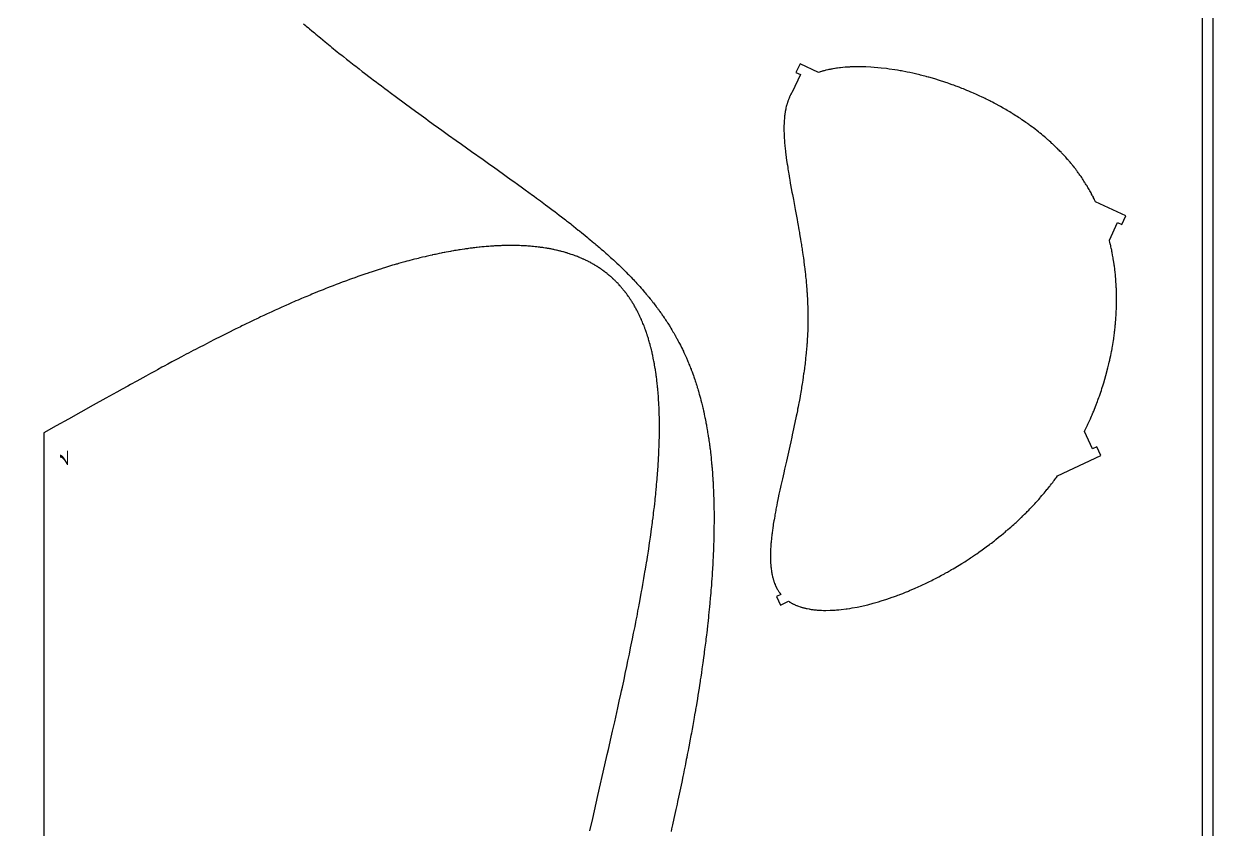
# Model space of a CAD drawing. Header units: metres. Extents: x 126 to 251, y -2 to 248.
# Drawn here: x 176.6 to 250.9, y 74 to 124.3 of the extents above; entities that cross this region are included whole.
import ezdxf

# ---------------------------------------------------------------- set-up
doc = ezdxf.new("R2010")
doc.units = ezdxf.units.M
doc.header["$MEASUREMENT"] = 0
doc.layers.add('1', color=7, linetype='Continuous', lineweight=0)
doc.styles.add('Style-ENGINEERING', font='ENGINEERING.shx')

msp = doc.modelspace()

# ---------------------------------------------------------------- linework, layer by layer
at = {"flags": 128}
for points in [[(250.89393, -2.443354), (250.89393, 247.556646), (125.89393, 247.556646), (125.89393, -2.443354), (250.89393, -2.443354)], [(250.221973, 46.411635), (250.2242, 128.987273)], [(194.055675, 124.341335), (194.154911, 124.256072), (194.221154, 124.199341), (194.353839, 124.086139), (194.42859, 124.022613), (194.42859, 124.022613), (194.578339, 123.895881), (194.72841, 123.769568), (194.828632, 123.685587), (195.02949, 123.518162), (195.104951, 123.455558), (195.256095, 123.33064), (195.407531, 123.206101), (195.508647, 123.123282), (195.711254, 122.95813), (195.825435, 122.865511), (195.90164, 122.803874), (196.054249, 122.68086), (196.130651, 122.61948), (196.283649, 122.496971), (196.436899, 122.37479), (196.539203, 122.293514), (196.744134, 122.131383), (196.898108, 122.010142), (197.000885, 121.929482), (197.206742, 121.768553), (197.309818, 121.688281), (197.516258, 121.528111), (197.723073, 121.368428), (197.861152, 121.262235), (197.953292, 121.191554), (198.137779, 121.05046), (198.293649, 120.931684), (198.397666, 120.852634), (198.605943, 120.694851), (198.7102, 120.616114), (198.918945, 120.45894), (199.12799, 120.302155), (199.267513, 120.19784), (199.546933, 119.989694), (199.783063, 119.814552), (199.940664, 119.698025), (200.256278, 119.465508), (200.414283, 119.349507), (200.730667, 119.11799), (201.04752, 118.887083), (201.258999, 118.733461), (201.400087, 118.631179), (201.682493, 118.426915), (201.841475, 118.312183), (202.159692, 118.083049), (202.478218, 117.854317), (202.690722, 117.702027), (203.116049, 117.397864), (203.594957, 117.056218), (203.914409, 116.828689), (204.55356, 116.373951), (205.272649, 115.862428), (205.698599, 115.559071), (205.911476, 115.407267), (206.230628, 115.179351), (206.549536, 114.951126), (206.708882, 114.836877), (207.027324, 114.608064), (207.186405, 114.493482), (207.424834, 114.321364), (207.742337, 114.091368), (207.900898, 113.97613), (208.138479, 113.802945), (208.34938, 113.648646), (208.454723, 113.571362), (208.612597, 113.455258), (208.849071, 113.280678), (209.058908, 113.12504), (209.16369, 113.047049), (209.320685, 112.929837), (209.555753, 112.753486), (209.764247, 112.596156), (209.868325, 112.517277), (210.024219, 112.398678), (210.179834, 112.279729), (210.257533, 112.220118), (210.412706, 112.100611), (210.490175, 112.04071), (210.606226, 111.950666), (210.74352, 111.843634), (210.812061, 111.789985), (210.914737, 111.709341), (211.068432, 111.587972), (211.221725, 111.466097), (211.298215, 111.404961), (211.450865, 111.282277), (211.527021, 111.220722), (211.641036, 111.128112), (211.77581, 111.017906), (211.843049, 110.962616), (211.943715, 110.879439), (212.094267, 110.754112), (212.194328, 110.670172), (212.244263, 110.628082), (212.319044, 110.564795), (212.418521, 110.48012), (212.468158, 110.437654), (212.542484, 110.373793), (212.653676, 110.277627), (212.784982, 110.163051), (212.850435, 110.105512), (212.948359, 110.01888), (213.045968, 109.931852), (213.094651, 109.888185), (213.191772, 109.800541), (213.240207, 109.756562), (213.312699, 109.690391), (213.409052, 109.60178), (213.457096, 109.557308), (213.528993, 109.490386), (213.636451, 109.389516), (213.749361, 109.282391), (213.805612, 109.228572), (213.889729, 109.147515), (213.973527, 109.066056), (214.015305, 109.025174), (214.098615, 108.943098), (214.140145, 108.901902), (214.202281, 108.839908), (214.212075, 108.830098), (214.302053, 108.739445), (214.346837, 108.693971), (214.413755, 108.625572), (214.513542, 108.522546), (214.61261, 108.419), (214.661869, 108.367029), (214.727261, 108.297525), (214.759833, 108.262683), (214.808533, 108.210307), (214.881227, 108.131484), (214.959509, 108.045719), (214.998458, 108.002697), (215.056638, 107.937988), (215.143356, 107.840525), (215.229403, 107.742576), (215.272171, 107.693418), (215.357192, 107.594727), (215.399443, 107.545193), (215.462491, 107.470655), (215.536698, 107.381941), (215.57359, 107.337431), (215.628663, 107.270473), (215.710666, 107.169598), (215.764928, 107.102054), (215.791936, 107.068193), (215.832293, 107.017289), (215.885812, 106.949207), (215.912447, 106.915076), (215.952241, 106.863765), (216.011576, 106.78654), (216.08134, 106.69461), (216.115993, 106.64848), (216.167685, 106.579076), (216.21903, 106.509421), (216.244572, 106.474498), (216.295391, 106.404462), (216.320668, 106.369349), (216.358418, 106.316558), (216.408439, 106.245945), (216.433316, 106.210541), (216.470462, 106.157314), (216.525799, 106.077196), (216.590788, 105.981811), (216.623038, 105.933942), (216.671107, 105.861916), (216.718807, 105.789622), (216.742517, 105.753374), (216.789658, 105.680677), (216.813088, 105.644227), (216.848057, 105.589424), (216.894352, 105.516114), (216.917358, 105.479356), (216.951688, 105.424091), (217.00278, 105.340902), (217.062706, 105.241852), (217.092412, 105.192141), (217.136648, 105.117342), (217.180495, 105.042261), (217.202273, 105.004615), (217.245535, 104.929111), (217.267019, 104.891252), (217.299061, 104.834331), (217.341438, 104.758186), (217.362478, 104.720007), (217.393853, 104.662603), (217.440495, 104.576193), (217.487481, 104.487808), (217.510776, 104.443472), (217.545472, 104.376789), (217.596959, 104.276362), (217.647774, 104.175448), (217.672929, 104.124808), (217.722732, 104.02316), (217.74738, 103.972152), (217.784033, 103.895409), (217.789994, 103.882825), (217.819836, 103.819386), (217.83956, 103.777045), (217.83956, 103.777045), (217.878599, 103.69225), (217.897915, 103.649796), (217.936144, 103.564775), (217.973838, 103.479606), (217.998672, 103.422744), (218.015097, 103.3848), (218.047637, 103.308825), (218.065759, 103.266039), (218.101613, 103.180358), (218.136952, 103.094533), (218.160226, 103.037237), (218.175616, 102.999005), (218.206096, 102.922457), (218.23991, 102.836208), (218.262175, 102.778631), (218.276895, 102.740213), (218.306043, 102.663294), (218.327649, 102.605534), (218.370211, 102.489833), (218.411915, 102.373893), (218.439244, 102.296468), (218.457256, 102.244794), (218.492784, 102.141307), (218.523969, 102.048699), (218.544471, 101.98688), (218.558012, 101.945633), (218.58479, 101.863052), (218.604609, 101.801043), (218.617697, 101.75967), (218.643575, 101.676839), (218.656366, 101.635382), (218.681653, 101.552387), (218.706551, 101.469283), (218.722935, 101.413821), (218.755192, 101.302754), (218.781883, 101.208896), (218.799412, 101.14625), (218.833842, 101.020782), (218.850744, 100.957962), (218.883932, 100.832149), (218.916306, 100.706109), (218.937441, 100.621958), (218.951334, 100.565803), (218.978651, 100.453361), (219.001219, 100.358355), (219.016021, 100.29495), (219.045049, 100.167979), (219.059277, 100.104414), (219.087168, 99.977127), (219.114312, 99.849632), (219.131999, 99.764521), (219.143609, 99.70773), (219.166401, 99.59403), (219.185191, 99.497972), (219.197495, 99.433871), (219.221576, 99.305524), (219.233354, 99.241277), (219.256393, 99.112639), (219.278748, 98.983811), (219.293276, 98.897821), (219.302796, 98.840449), (219.321443, 98.725594), (219.334164, 98.645256), (219.342505, 98.591659), (219.358854, 98.484371), (219.366863, 98.430681), (219.382554, 98.32321), (219.397812, 98.215619), (219.407745, 98.143825), (219.427047, 98.000081), (219.428851, 97.98634), (219.443421, 97.873371), (219.452872, 97.798072), (219.471154, 97.64751), (219.479988, 97.572245), (219.497052, 97.421748), (219.513326, 97.271293), (219.523742, 97.171014), (219.530498, 97.104171), (219.54356, 96.970509), (219.55272, 96.872992), (219.558654, 96.80799), (219.570113, 96.678008), (219.575641, 96.613028), (219.586296, 96.483088), (219.596427, 96.353177), (219.602893, 96.266585), (219.615146, 96.093438), (219.621646, 95.996064), (219.625825, 95.931156), (219.633816, 95.801359), (219.637629, 95.736471), (219.644897, 95.606714), (219.651693, 95.476981), (219.655964, 95.390507), (219.663895, 95.217592), (219.668002, 95.120346), (219.670601, 95.055522), (219.675467, 94.925894), (219.677736, 94.861088), (219.681949, 94.731495), (219.685735, 94.601924), (219.688024, 94.515556), (219.692048, 94.34285), (219.693991, 94.245721), (219.69516, 94.180974), (219.697196, 94.051497), (219.699508, 93.857322), (219.700563, 93.727898), (219.701052, 93.641627), (219.701527, 93.469111), (219.701501, 93.372087), (219.70083, 93.178072), (219.699343, 92.9841), (219.697906, 92.85481), (219.696753, 92.768627), (219.693986, 92.596285), (219.692161, 92.499357), (219.687943, 92.305532), (219.682977, 92.111748), (219.679258, 91.98258), (219.676599, 91.896477), (219.670856, 91.724295), (219.66738, 91.627456), (219.659903, 91.433806), (219.651736, 91.240193), (219.645915, 91.111138), (219.641868, 91.02511), (219.633382, 90.853075), (219.628382, 90.756318), (219.617895, 90.56283), (219.60677, 90.369375), (219.599004, 90.240424), (219.593674, 90.154465), (219.582648, 89.982567), (219.576235, 89.885885), (219.562957, 89.692547), (219.549087, 89.49924), (219.539514, 89.370386), (219.53299, 89.284491), (219.519602, 89.112719), (219.511874, 89.016108), (219.495997, 88.822909), (219.479567, 88.629739), (219.46831, 88.500976), (219.460672, 88.41514), (219.445077, 88.243487), (219.436121, 88.146942), (219.417815, 87.953873), (219.398989, 87.760832), (219.386154, 87.632153), (219.359809, 87.374832), (219.3497, 87.278348), (219.329113, 87.085402), (219.308038, 86.892481), (219.293719, 86.763882), (219.264447, 86.506718), (219.241945, 86.313874), (219.226685, 86.185325), (219.195554, 85.92826), (219.179686, 85.799744), (219.147351, 85.542744), (219.114229, 85.285786), (219.091717, 85.114504), (219.076519, 85.000326), (219.045675, 84.771995), (219.019189, 84.579365), (219.001299, 84.450957), (218.964969, 84.194171), (218.946531, 84.065793), (218.909114, 83.809066), (218.870984, 83.552377), (218.845174, 83.381271), (218.827795, 83.26721), (218.792629, 83.03911), (218.76632, 82.870727), (218.748618, 82.75848), (218.712828, 82.534007), (218.694742, 82.421781), (218.658189, 82.197349), (218.621134, 81.972945), (218.596155, 81.823357), (218.54554, 81.524217), (218.536297, 81.470137), (218.489667, 81.199824), (218.458204, 81.019695), (218.437063, 80.899645), (218.394386, 80.659629), (218.372853, 80.539662), (218.329404, 80.29981), (218.285454, 80.060064), (218.255881, 79.900291), (218.1961, 79.580881), (218.141591, 79.293562), (218.104891, 79.102092), (218.080267, 78.97448), (218.030648, 78.719332), (217.993118, 78.528039), (217.993118, 78.528039), (217.96795, 78.400542), (217.917266, 78.145621), (217.891754, 78.018196), (217.840395, 77.763419), (217.788602, 77.508733), (217.753838, 77.338993), (217.683762, 76.999629), (217.644033, 76.808803), (217.563922, 76.427289), (217.482975, 76.045952), (217.428565, 75.791823), (217.3921, 75.622444), (217.318724, 75.283781), (217.277197, 75.093336), (217.193619, 74.712559), (217.10937, 74.331924), (217.052849, 74.078243), (217.015016, 73.909154)], [(223.851555, 88.750933), (223.868315, 88.714986), (223.596418, 88.588211), (223.849968, 88.044417), (224.363175, 88.283705), (224.386526, 88.268381), (224.40223, 88.258285), (224.433965, 88.238382), (224.449996, 88.228574), (224.482381, 88.209246), (224.515196, 88.1903), (224.537309, 88.177883), (224.582103, 88.153556), (224.599095, 88.144608), (224.633393, 88.126997), (224.668108, 88.109767), (224.691483, 88.098491), (224.738783, 88.076443), (224.774737, 88.06035), (224.798932, 88.04983), (224.847863, 88.029294), (224.872597, 88.019277), (224.922598, 87.999744), (224.973304, 87.980879), (225.076808, 87.945143), (225.096522, 87.938738), (225.136239, 87.926207), (225.176338, 87.914048), (225.203282, 87.906149), (225.257673, 87.890844), (225.298903, 87.879798), (225.326597, 87.872639), (225.382477, 87.858813), (225.410662, 87.852145), (225.467517, 87.839301), (225.525014, 87.827109), (225.64191, 87.804677), (225.686391, 87.796935), (225.716239, 87.791975), (225.776396, 87.782541), (225.806704, 87.778066), (225.867773, 87.7696), (225.929442, 87.761776), (226.054555, 87.748051), (226.086199, 87.74502), (226.149919, 87.739436), (226.214211, 87.734488), (226.344487, 87.726496), (226.410458, 87.723449), (226.544034, 87.719247), (226.679749, 87.717557), (226.957395, 87.721668), (226.992668, 87.722881), (227.063584, 87.72577), (227.134988, 87.729276), (227.279233, 87.738136), (227.352063, 87.743486), (227.499104, 87.756019), (227.647947, 87.770988), (227.950837, 87.808184), (228.027607, 87.818988), (228.182361, 87.84239), (228.338692, 87.868175), (228.655884, 87.926852), (229.30699, 88.072308), (229.640106, 88.158906), (229.977731, 88.254627), (230.14811, 88.305881), (230.49175, 88.415119), (230.664912, 88.473079), (230.838901, 88.533252), (230.92619, 88.564165), (231.101327, 88.627635), (231.189163, 88.66019), (231.277168, 88.69329), (231.321232, 88.710044), (231.49788, 88.778412), (231.586429, 88.813407), (231.675119, 88.84894), (231.719515, 88.866907), (231.808406, 88.903245), (231.852899, 88.921614), (231.919696, 88.949418), (232.277001, 89.102753), (232.456237, 89.182589), (232.635795, 89.264523), (232.725679, 89.306272), (232.905627, 89.39133), (232.995678, 89.434635), (233.085773, 89.478456), (233.130834, 89.500559), (233.311156, 89.590255), (233.401352, 89.63587), (233.491563, 89.681994), (233.536672, 89.705246), (233.626894, 89.752132), (233.672005, 89.775764), (233.739669, 89.811449), (233.920078, 89.907994), (234.010255, 89.957019), (234.100404, 90.006543), (234.145466, 90.031493), (234.235563, 90.081764), (234.280596, 90.107086), (234.348123, 90.145301), (234.438115, 90.196686), (234.48309, 90.222564), (234.550525, 90.261611), (234.651607, 90.3207), (235.010218, 90.535796), (235.188968, 90.646253), (235.367283, 90.758633), (235.456261, 90.815541), (235.633829, 90.930786), (235.722405, 90.98912), (235.810835, 91.047926), (235.854993, 91.077506), (236.031228, 91.196999), (236.119096, 91.257447), (236.20679, 91.318362), (236.250569, 91.348993), (236.337989, 91.410604), (236.381629, 91.441583), (236.446997, 91.488267), (236.620759, 91.614025), (236.707328, 91.677591), (236.793681, 91.741613), (236.836774, 91.773795), (236.922789, 91.838499), (236.96571, 91.871022), (237.029981, 91.920016), (237.115466, 91.985737), (237.158116, 92.018767), (237.221974, 92.068521), (237.317492, 92.143624), (237.48648, 92.278534), (237.570567, 92.346655), (237.654374, 92.415217), (237.696171, 92.449664), (237.779547, 92.518887), (237.821124, 92.553663), (237.88335, 92.606032), (237.966052, 92.676239), (238.007287, 92.711506), (238.068994, 92.764609), (238.161218, 92.844722), (238.24285, 92.916392), (238.283543, 92.952388), (238.344425, 93.006584), (238.435391, 93.08833), (238.52592, 93.170616), (238.571017, 93.211961), (238.730445, 93.360052), (238.809609, 93.434731), (238.888399, 93.509829), (238.927651, 93.547536), (239.005867, 93.623262), (239.044829, 93.661282), (239.103088, 93.718506), (239.180417, 93.795168), (239.218931, 93.833655), (239.276509, 93.891577), (239.362442, 93.978895), (239.438382, 94.056947), (239.476193, 94.096126), (239.532708, 94.155086), (239.617023, 94.243955), (239.700781, 94.333337), (239.742448, 94.37822), (239.81617, 94.458326), (239.85286, 94.498529), (239.90768, 94.559023), (239.989418, 94.650184), (240.070559, 94.741849), (240.110903, 94.787869), (240.191132, 94.880286), (240.231014, 94.926682), (240.290546, 94.996508), (240.324824, 95.037032), (240.393024, 95.118357), (240.460748, 95.20005), (240.505632, 95.254714), (240.535437, 95.291247), (240.594764, 95.364526), (240.661054, 95.447302), (240.70498, 95.502682), (240.734146, 95.539689), (240.792192, 95.613911), (240.835477, 95.669756), (240.864214, 95.707072), (240.921403, 95.781905), (240.949854, 95.819422), (241.006468, 95.894656), (241.0627, 95.970155), (241.099974, 96.020632), (241.17401, 96.121933), (243.881848, 97.384492), (243.628299, 97.928286), (243.356401, 97.801511), (243.356401, 97.801511), (242.849302, 98.8891), (242.880503, 98.952077), (242.901174, 98.994114), (242.942207, 99.078313), (242.962567, 99.120474), (243.002978, 99.204918), (243.042973, 99.289522), (243.069405, 99.346013), (243.121713, 99.459201), (243.141138, 99.501716), (243.179673, 99.58686), (243.217789, 99.672153), (243.242967, 99.729096), (243.292763, 99.843173), (243.32962, 99.928895), (243.353957, 99.986121), (243.402068, 100.100752), (243.425841, 100.158157), (243.472824, 100.27314), (243.519053, 100.38835), (243.609242, 100.619428), (243.625815, 100.662849), (243.65864, 100.749779), (243.691038, 100.836822), (243.712398, 100.894912), (243.754545, 101.011238), (243.785655, 101.098606), (243.806155, 101.156908), (243.846581, 101.273648), (243.866505, 101.332083), (243.905778, 101.449082), (243.94428, 101.566245), (244.018966, 101.801041), (244.055146, 101.918662), (244.125174, 102.154318), (244.192081, 102.390485), (244.316476, 102.864159), (244.37394, 103.101567), (244.401482, 103.220392), (244.428229, 103.33929), (244.441304, 103.398764), (244.491608, 103.636812), (244.51556, 103.755916), (244.538709, 103.875064), (244.549982, 103.934653), (244.571924, 104.053858), (244.582593, 104.113471), (244.598218, 104.202904), (244.637659, 104.441444), (244.656162, 104.560732), (244.673852, 104.680023), (244.682392, 104.739668), (244.698859, 104.858953), (244.706786, 104.918591), (244.718292, 105.008041), (244.732917, 105.127291), (244.739922, 105.186906), (244.750044, 105.276316), (244.759702, 105.365706), (244.764358, 105.410394), (244.776205, 105.529532), (244.781818, 105.589084), (244.789851, 105.678388), (244.797417, 105.767662), (244.801025, 105.812287), (244.80789, 105.90151), (244.811148, 105.946108), (244.815814, 106.012987), (244.823459, 106.131826), (244.826969, 106.191217), (244.831841, 106.280266), (244.836243, 106.369266), (244.838266, 106.413748), (244.84196, 106.502671), (244.84363, 106.547113), (244.845913, 106.613749), (244.848543, 106.702546), (244.84968, 106.746923), (244.851163, 106.813458), (244.852887, 106.913194), (244.854567, 107.149262), (244.854134, 107.267104), (244.85285, 107.384809), (244.851889, 107.443608), (244.849326, 107.561097), (244.847724, 107.619785), (244.844921, 107.707743), (244.840432, 107.824881), (244.837867, 107.883389), (244.833615, 107.97107), (244.828879, 108.058654), (244.82633, 108.102409), (244.818938, 108.218963), (244.814918, 108.277171), (244.808483, 108.364393), (244.801561, 108.451505), (244.797917, 108.49502), (244.790263, 108.581964), (244.786253, 108.625393), (244.780008, 108.690482), (244.768226, 108.806028), (244.762008, 108.86372), (244.752272, 108.950155), (244.742044, 109.036462), (244.736745, 109.079568), (244.725778, 109.165681), (244.72011, 109.208687), (244.711376, 109.273134), (244.699297, 109.358943), (244.693073, 109.401796), (244.683503, 109.466009), (244.668626, 109.562179), (244.65018, 109.675919), (244.640626, 109.73269), (244.625879, 109.817722), (244.610633, 109.9026), (244.602823, 109.944981), (244.586828, 110.029625), (244.578642, 110.071888), (244.56613, 110.135206), (244.549008, 110.219488), (244.540259, 110.261567), (244.526899, 110.324607), (244.50633, 110.418989), (244.487511, 110.502703), (244.477912, 110.544494), (244.463277, 110.607099), (244.440793, 110.70082), (244.417668, 110.794312), (244.405865, 110.840971), (244.913049, 111.928521), (245.184936, 111.801725), (245.438528, 112.3455), (243.542448, 113.229746), (243.502018, 113.31305), (243.481566, 113.354583), (243.450589, 113.416733), (243.419256, 113.478701), (243.403455, 113.509617), (243.371586, 113.57131), (243.355516, 113.602088), (243.331244, 113.648167), (243.298568, 113.709443), (243.282095, 113.740011), (243.257218, 113.785773), (243.219522, 113.854216), (243.185633, 113.914852), (243.168553, 113.945097), (243.142764, 113.990374), (243.1037, 114.058084), (243.064179, 114.125545), (243.044247, 114.159182), (243.008529, 114.218826), (242.990534, 114.248573), (242.963372, 114.293098), (242.922247, 114.359674), (242.880661, 114.425992), (242.859696, 114.459053), (242.81742, 114.524981), (242.79611, 114.557846), (242.763927, 114.60702), (242.725449, 114.665107), (242.706073, 114.694072), (242.676838, 114.737419), (242.632599, 114.802215), (242.587897, 114.86674), (242.565372, 114.8989), (242.519974, 114.963013), (242.497101, 114.994966), (242.462573, 115.042765), (242.416129, 115.106254), (242.392732, 115.137892), (242.357418, 115.185218), (242.303956, 115.255907), (242.255966, 115.318401), (242.223715, 115.359905), (242.202101, 115.387504), (242.158601, 115.442532), (242.12574, 115.483654), (242.103722, 115.510998), (242.059417, 115.565516), (242.037132, 115.592689), (241.992299, 115.646866), (241.947116, 115.700816), (241.916801, 115.736656), (241.855714, 115.808033), (241.821085, 115.848004), (241.797893, 115.87458), (241.751257, 115.927561), (241.727813, 115.953966), (241.680675, 116.006604), (241.633207, 116.059013), (241.601379, 116.093826), (241.537288, 116.163145), (241.464502, 116.240641), (241.415578, 116.292018), (241.382787, 116.326142), (241.316788, 116.394082), (241.316788, 116.394082), (241.266926, 116.444769), (241.233513, 116.478432), (241.166282, 116.54545), (241.132464, 116.578805), (241.064429, 116.645206), (240.995867, 116.711196), (240.857187, 116.841939), (240.817815, 116.878413), (240.738594, 116.950968), (240.658744, 117.023), (240.605166, 117.070729), (240.569295, 117.102419), (240.497194, 117.165488), (240.415512, 117.235943), (240.360728, 117.282621), (240.324061, 117.313609), (240.250382, 117.375272), (240.194826, 117.421246), (240.157647, 117.451765), (240.082958, 117.512488), (240.045449, 117.542693), (239.970104, 117.602789), (239.894331, 117.662465), (239.741523, 117.780557), (239.654846, 117.846244), (239.596778, 117.889739), (239.557941, 117.918604), (239.479974, 117.976018), (239.421244, 118.0188), (239.38197, 118.04719), (239.30314, 118.103652), (239.263584, 118.131724), (239.184197, 118.187549), (239.104446, 118.242951), (238.943881, 118.352478), (238.883312, 118.393111), (238.842827, 118.420067), (238.761604, 118.473658), (238.720869, 118.500294), (238.639156, 118.553244), (238.557123, 118.605766), (238.392124, 118.709525), (238.350685, 118.735196), (238.267585, 118.786216), (238.184194, 118.836806), (238.016568, 118.936693), (237.932345, 118.985989), (237.763113, 119.083283), (237.592875, 119.178844), (237.249589, 119.364748), (237.201032, 119.390332), (237.103721, 119.441084), (237.006155, 119.491283), (236.940973, 119.524441), (236.89746, 119.54641), (236.810294, 119.590018), (236.712017, 119.638552), (236.646378, 119.670599), (236.602565, 119.691826), (236.514819, 119.73395), (236.448904, 119.765254), (236.404914, 119.785985), (236.316821, 119.827117), (236.27272, 119.847517), (236.184415, 119.887986), (236.095975, 119.928012), (235.918722, 120.006733), (235.818813, 120.050234), (235.752132, 120.078921), (235.707645, 120.097907), (235.618599, 120.135545), (235.551754, 120.16348), (235.507163, 120.181964), (235.417918, 120.218598), (235.373266, 120.236747), (235.283907, 120.27271), (235.19448, 120.308224), (235.015449, 120.377908), (234.948259, 120.403576), (234.903452, 120.420548), (234.813809, 120.454153), (234.768974, 120.470787), (234.679282, 120.503717), (234.589566, 120.536195), (234.410087, 120.599795), (234.365212, 120.615412), (234.275462, 120.646307), (234.185717, 120.676747), (234.006268, 120.736266), (233.916577, 120.765343), (233.737293, 120.822129), (233.558185, 120.877088), (233.200701, 120.981509), (233.133808, 121.00027), (233.089239, 121.012634), (233.000171, 121.037015), (232.955673, 121.049033), (232.866754, 121.072723), (232.777941, 121.095951), (232.600663, 121.141021), (232.55642, 121.151999), (232.468033, 121.173607), (232.379782, 121.194752), (232.203715, 121.235646), (232.115911, 121.255395), (231.940797, 121.293495), (231.766383, 121.329726), (231.419862, 121.396567), (231.33375, 121.412103), (231.162195, 121.441763), (230.991573, 121.469536), (230.653337, 121.519405), (230.485826, 121.541493), (230.154279, 121.579955), (229.506534, 121.63391), (229.191166, 121.649337), (228.882019, 121.65702), (228.729909, 121.657947), (228.57951, 121.656926), (228.504969, 121.655684), (228.357233, 121.651733), (228.284053, 121.649023), (228.211339, 121.645824), (228.175159, 121.64404), (227.890075, 121.625345), (227.750521, 121.613042), (227.613028, 121.598763), (227.54507, 121.590882), (227.410766, 121.573631), (227.344432, 121.564262), (227.278652, 121.554395), (227.245972, 121.549275), (227.11667, 121.52755), (227.052881, 121.515939), (226.989675, 121.503829), (226.958292, 121.497587), (226.895974, 121.484727), (226.865039, 121.478109), (226.818919, 121.467948), (226.697611, 121.439472), (226.637885, 121.42448), (226.578786, 121.408986), (226.549474, 121.401051), (226.491328, 121.384802), (226.462495, 121.376488), (226.41955, 121.363781), (226.36286, 121.346397), (226.334761, 121.337515), (226.292923, 121.323956), (226.23087, 121.303084), (225.076801, 121.841289), (224.823209, 121.297514), (225.095097, 121.170718), (224.587913, 120.083168), (224.567981, 120.050451), (224.554939, 120.028464), (224.546354, 120.013729), (224.529443, 119.984071), (224.516987, 119.961665), (224.508791, 119.94665), (224.492655, 119.916436), (224.484714, 119.901237), (224.469088, 119.870654), (224.453799, 119.839827), (224.443793, 119.81914), (224.424225, 119.777441), (224.413477, 119.753795), (224.392535, 119.706097), (224.372328, 119.657857), (224.35926, 119.625397), (224.350726, 119.603624), (224.334084, 119.559761), (224.316034, 119.509911), (224.304392, 119.476383), (224.296804, 119.4539), (224.28204, 119.40862), (224.271325, 119.374388), (224.264352, 119.351437), (224.250808, 119.305225), (224.244236, 119.281964), (224.231491, 119.235136), (224.219272, 119.187898), (224.196394, 119.092203), (224.190329, 119.064998), (224.178681, 119.010206), (224.16767, 118.954906), (224.160678, 118.91776), (224.156172, 118.892872), (224.147525, 118.842799), (224.138378, 118.785996), (224.132617, 118.747851), (224.128926, 118.722299), (224.121897, 118.670903), (224.116933, 118.632101), (224.113769, 118.606113), (224.107786, 118.553846), (224.104966, 118.527569), (224.099667, 118.474728), (224.099667, 118.474728), (224.094816, 118.421505), (224.086442, 118.313924), (224.082497, 118.252749), (224.080169, 118.211702), (224.078749, 118.184221), (224.076225, 118.128982), (224.074606, 118.087309), (224.073656, 118.059413), (224.072063, 118.003344), (224.071418, 117.975173), (224.070431, 117.918557), (224.069841, 117.861579), (224.069834, 117.746542), (224.070227, 117.703034), (224.071651, 117.615418), (224.07391, 117.527008), (224.075871, 117.46763), (224.080862, 117.34783), (224.085522, 117.257075), (224.089054, 117.196143), (224.09712, 117.07326), (224.101644, 117.011313), (224.111646, 116.886417), (224.122887, 116.760196), (224.148925, 116.50384), (224.157068, 116.430812), (224.162689, 116.381903), (224.174385, 116.283551), (224.180455, 116.234109), (224.193029, 116.1347), (224.206168, 116.034593), (224.215232, 115.967471), (224.234069, 115.832313), (224.256348, 115.678819), (224.271813, 115.575651), (224.282386, 115.506504), (224.304136, 115.367332), (224.320959, 115.262194), (224.332408, 115.191742), (224.355843, 115.049988), (224.367819, 114.978688), (224.392263, 114.835252), (224.417329, 114.690714), (224.434365, 114.59375), (224.469163, 114.398389), (224.489133, 114.287669), (224.529848, 114.064468), (224.571481, 113.838959), (224.599679, 113.687362), (224.656953, 113.381215), (224.773877, 112.757519), (224.832875, 112.440205), (224.891797, 112.119401), (224.921128, 111.957727), (224.960009, 111.740876), (224.979326, 111.63191), (225.008111, 111.467795), (225.036633, 111.302895), (225.050783, 111.220156), (225.088106, 110.998591), (225.106521, 110.887311), (225.133802, 110.719781), (225.160637, 110.551532), (225.173874, 110.467143), (225.199963, 110.297843), (225.212805, 110.212937), (225.2318, 110.085261), (225.256599, 109.914447), (225.268761, 109.828796), (225.286694, 109.700018), (225.304238, 109.570886), (225.312859, 109.506189), (225.34266, 109.275459), (225.357039, 109.159695), (225.371055, 109.043671), (225.377923, 108.985563), (225.391371, 108.869157), (225.397949, 108.81086), (225.407627, 108.723299), (225.420173, 108.606338), (225.42629, 108.547768), (225.435263, 108.459801), (225.448263, 108.327604), (225.459342, 108.209851), (225.464709, 108.150891), (225.47254, 108.062345), (225.483783, 107.929296), (225.494406, 107.795975), (225.499479, 107.729215), (225.508099, 107.610368), (225.512214, 107.550868), (225.518138, 107.461525), (225.526455, 107.327301), (225.534076, 107.192834), (225.537619, 107.125511), (225.544162, 106.990689), (225.547157, 106.923192), (225.551297, 106.821841), (225.55565, 106.701561), (225.557596, 106.641357), (225.560225, 106.550972), (225.563504, 106.415221), (225.565969, 106.279268), (225.566892, 106.211218), (225.568106, 106.074973), (225.568393, 106.00678), (225.568417, 105.904405), (225.567681, 105.767748), (225.566978, 105.699354), (225.565501, 105.596684), (225.563507, 105.493921), (225.562315, 105.442506), (225.560098, 105.358888), (225.558429, 105.303112), (225.554636, 105.191486), (225.552516, 105.135638), (225.54783, 105.023875), (225.54256, 104.912028), (225.538727, 104.837418), (225.536031, 104.78766), (225.530305, 104.6881), (225.52689, 104.632073), (225.519646, 104.519971), (225.511859, 104.407808), (225.50637, 104.333001), (225.502579, 104.283117), (225.494689, 104.183321), (225.485324, 104.071007), (225.478798, 103.996109), (225.465079, 103.846266), (225.457892, 103.771325), (225.442875, 103.62141), (225.427018, 103.471462), (225.415992, 103.371485), (225.392873, 103.171519), (225.38612, 103.115279), (225.372292, 103.002804), (225.358041, 102.89034), (225.34831, 102.815372), (225.328307, 102.665465), (225.312841, 102.553065), (225.302316, 102.478149), (225.280759, 102.328367), (225.269733, 102.253504), (225.2472, 102.10384), (225.224044, 101.954271), (225.20827, 101.854618), (225.175943, 101.655469), (225.157318, 101.543549), (225.144731, 101.46898), (225.119159, 101.319955), (225.10618, 101.245502), (225.079847, 101.096723), (225.053034, 100.948124), (225.034902, 100.849164), (224.99805, 100.651516), (224.984037, 100.577496), (224.955709, 100.429625), (224.926996, 100.281991), (224.907651, 100.183706), (224.8685, 99.987483), (224.83876, 99.840634), (224.818765, 99.742893), (224.7784, 99.547809), (224.758043, 99.450473), (224.717011, 99.256232), (224.675596, 99.06259), (224.591822, 98.677225), (224.560147, 98.53341), (224.496492, 98.246995), (224.432572, 97.96228), (224.389896, 97.773466), (224.304618, 97.398358), (224.219776, 97.026812), (224.108028, 96.537371), (224.053012, 96.29536), (223.971896, 95.935931), (223.932081, 95.757895), (223.879877, 95.522322), (223.854187, 95.405331), (223.81621, 95.230861), (223.778947, 95.05764), (223.760598, 94.971508), (223.71265, 94.74341), (223.68924, 94.630246), (223.65487, 94.46163), (223.62144, 94.294396), (223.605094, 94.211307), (223.573169, 94.046204), (223.557603, 93.964197), (223.534768, 93.841877), (223.505313, 93.680095), (223.491024, 93.599773), (223.470158, 93.480014), (223.449991, 93.361133), (223.440176, 93.302026), (223.406776, 93.093695), (223.390979, 92.990616), (223.390979, 92.990616), (223.375805, 92.888272), (223.368456, 92.837378), (223.354242, 92.736154), (223.347382, 92.685825), (223.337405, 92.61069), (223.324697, 92.511183), (223.318601, 92.461721), (223.309787, 92.387894), (223.297319, 92.277987), (223.28701, 92.181139), (223.282133, 92.133018), (223.27517, 92.061217), (223.265531, 91.954379), (223.259652, 91.883736), (223.256878, 91.84859), (223.252928, 91.796093), (223.246536, 91.703424), (223.243645, 91.657408), (223.239698, 91.588787), (223.236222, 91.520651), (223.234663, 91.486767), (223.231905, 91.419366), (223.230709, 91.385852), (223.229144, 91.335812), (223.227491, 91.269531), (223.226852, 91.236578), (223.22613, 91.187387), (223.225585, 91.114136), (223.226917, 90.943102), (223.228997, 90.858973), (223.232039, 90.775781), (223.233925, 90.734539), (223.238439, 90.652769), (223.241069, 90.612243), (223.245487, 90.551907), (223.25227, 90.472307), (223.256048, 90.432874), (223.262203, 90.374185), (223.26895, 90.316054), (223.272547, 90.287198), (223.282877, 90.210938), (223.288447, 90.173185), (223.297314, 90.117032), (223.306801, 90.061453), (223.311779, 90.033879), (223.322207, 89.979168), (223.32766, 89.95203), (223.336138, 89.911598), (223.352105, 89.840536), (223.360523, 89.805399), (223.373697, 89.753191), (223.387533, 89.701581), (223.394701, 89.676002), (223.409543, 89.625298), (223.417218, 89.600174), (223.429049, 89.562773), (223.445426, 89.513443), (223.453873, 89.489008), (223.46687, 89.452647), (223.480262, 89.416635), (223.487106, 89.39876), (223.512248, 89.33592), (223.525296, 89.30492), (223.538663, 89.274201), (223.545468, 89.258947), (223.559318, 89.228652), (223.566365, 89.213611), (223.577089, 89.191183), (223.591673, 89.161529), (223.599088, 89.146809), (223.610365, 89.124864), (223.62763, 89.09225), (223.643332, 89.063567), (223.651308, 89.049335), (223.663429, 89.028122), (223.681968, 88.996611), (223.700937, 88.96547), (223.710583, 88.950039), (223.728, 88.922837), (223.736837, 88.909347), (223.750255, 88.889251), (223.770749, 88.85942), (223.791684, 88.829967), (223.802318, 88.815383), (223.82392, 88.7865), (223.83489, 88.772201), (223.851555, 88.750933)], [(211.948355, 73.952321), (212.122129, 74.719467), (212.231118, 75.198858), (212.449682, 76.157527), (212.887399, 78.07475), (213.032935, 78.713897), (213.10555, 79.0335), (213.27927, 79.800656), (213.365773, 80.184304), (213.494983, 80.759881), (213.623441, 81.335606), (213.68735, 81.62353), (213.78277, 82.055504), (213.877613, 82.48759), (213.924803, 82.703679), (213.971828, 82.919799), (214.055002, 83.304084), (214.096373, 83.496262), (214.158146, 83.784576), (214.250134, 84.217158), (214.322213, 84.559051), (214.358043, 84.730033), (214.411513, 84.98655), (214.491079, 85.371432), (214.569836, 85.756448), (214.608898, 85.949008), (214.677797, 86.291428), (214.711976, 86.462683), (214.762895, 86.719622), (214.81338, 86.976634), (214.838455, 87.105167), (214.888262, 87.362291), (214.912989, 87.490882), (214.949855, 87.683806), (214.998579, 87.941109), (215.022751, 88.069792), (215.058768, 88.262856), (215.112235, 88.552545), (215.153991, 88.781516), (215.174702, 88.896029), (215.205557, 89.067834), (215.251349, 89.325622), (215.296535, 89.58351), (215.318895, 89.712493), (215.363136, 89.970538), (215.385013, 90.099601), (215.417515, 90.293247), (215.460256, 90.55154), (215.481365, 90.68073), (215.512693, 90.87457), (215.54361, 91.068479), (215.558912, 91.165459), (215.599192, 91.424159), (215.61904, 91.553558), (215.64844, 91.747717), (215.677382, 91.941953), (215.691678, 92.039099), (215.729218, 92.298253), (215.747663, 92.427884), (215.774916, 92.622399), (215.801658, 92.816998), (215.814835, 92.91433), (215.837932, 93.087418), (215.849322, 93.173989), (215.866203, 93.303879), (215.891062, 93.49879), (215.915352, 93.693795), (215.927279, 93.791334), (215.948117, 93.964796), (215.958359, 94.051557), (215.973494, 94.181735), (215.995678, 94.377089), (216.017226, 94.572548), (216.027756, 94.670318), (216.046067, 94.844199), (216.055023, 94.931172), (216.068203, 95.061674), (216.087391, 95.257524), (216.105863, 95.453492), (216.114825, 95.551521), (216.132897, 95.755848), (216.141624, 95.858063), (216.154318, 96.01145), (216.166529, 96.164918), (216.172451, 96.241683), (216.174552, 96.269322), (216.187842, 96.449484), (216.19422, 96.539557), (216.203447, 96.674656), (216.21226, 96.809744), (216.216508, 96.877283), (216.226999, 97.051916), (216.231972, 97.139224), (216.239086, 97.270178), (216.245778, 97.401119), (216.248964, 97.466585), (216.255009, 97.597507), (216.257867, 97.662964), (216.261945, 97.761143), (216.268569, 97.935665), (216.271575, 98.022917), (216.275693, 98.153784), (216.279336, 98.284638), (216.280976, 98.35006), (216.283889, 98.480892), (216.285159, 98.546303), (216.286828, 98.644413), (216.288436, 98.760681), (216.289087, 98.81881), (216.289869, 98.905999), (216.290601, 99.036769), (216.290793, 99.167524), (216.290683, 99.232895), (216.290045, 99.363626), (216.289514, 99.428986), (216.28845, 99.527017), (216.286766, 99.64319), (216.28575, 99.701272), (216.284004, 99.788388), (216.28088, 99.919048), (216.277139, 100.04969), (216.275033, 100.115004), (216.270342, 100.245619), (216.267753, 100.310919), (216.263563, 100.408861), (216.257392, 100.539434), (216.254052, 100.604713), (216.24872, 100.702622), (216.239982, 100.849464), (216.232439, 100.96547), (216.228452, 101.023466), (216.222197, 101.110453), (216.212187, 101.240915), (216.201409, 101.371356), (216.195726, 101.436567), (216.183762, 101.566974), (216.177477, 101.632168), (216.167663, 101.729949), (216.153846, 101.860302), (216.146618, 101.92547), (216.135369, 102.023209), (216.123623, 102.120934), (216.117561, 102.169792), (216.106468, 102.25664), (216.100769, 102.30006), (216.092025, 102.365184), (216.078467, 102.462857), (216.064368, 102.560515), (216.057113, 102.609338), (216.042606, 102.704261), (216.035152, 102.751717), (216.023718, 102.822892), (216.005985, 102.929639), (215.987543, 103.036363), (215.978051, 103.089717), (215.978051, 103.089717), (215.97558, 103.103435), (215.961037, 103.182855), (215.953618, 103.222521), (215.942303, 103.281965), (215.924906, 103.371004), (215.906994, 103.459889), (215.897842, 103.504273), (215.879141, 103.592924), (215.869591, 103.637189), (215.855012, 103.703513), (215.835709, 103.789129), (215.825862, 103.831879), (215.810846, 103.895931), (215.787762, 103.991843), (215.763996, 104.087552), (215.751853, 104.135329), (215.729833, 104.220137), (215.718613, 104.262479), (215.701517, 104.325913), (215.675268, 104.420883), (215.648281, 104.515634), (215.634507, 104.562926), (215.60955, 104.646861), (215.596844, 104.688761), (215.577498, 104.751526), (215.547822, 104.845477), (215.517345, 104.93919), (215.501801, 104.985956), (215.47366, 105.068945), (215.459342, 105.110365), (215.437552, 105.172403), (215.415382, 105.234328), (215.404152, 105.265247), (215.381403, 105.326999), (215.369881, 105.357832), (215.352414, 105.404025), (215.325459, 105.474043), (215.311786, 105.508994), (215.291027, 105.561345), (215.259322, 105.639705), (215.226928, 105.71786), (215.210468, 105.756859), (215.177016, 105.8347), (215.16002, 105.873541), (215.134186, 105.931701), (215.128461, 105.944451), (215.092894, 106.02254), (215.074864, 106.061413), (215.047509, 106.119506), (215.019779, 106.177339), (215.005772, 106.206157), (214.977475, 106.263594), (214.963184, 106.292214), (214.941566, 106.335018), (214.912406, 106.391854), (214.897681, 106.420172), (214.87541, 106.46252), (214.84159, 106.525756), (214.811109, 106.581673), (214.795719, 106.609528), (214.772448, 106.65118), (214.737117, 106.713363), (214.701275, 106.77519), (214.683161, 106.805969), (214.653442, 106.855805), (214.638453, 106.880633), (214.615808, 106.917763), (214.581474, 106.973202), (214.546698, 107.028332), (214.529142, 107.055781), (214.493695, 107.110445), (214.475802, 107.137659), (214.44875, 107.178332), (214.416357, 107.226306), (214.400024, 107.250199), (214.375355, 107.285919), (214.337964, 107.33923), (214.300108, 107.392216), (214.281003, 107.418587), (214.24244, 107.471081), (214.22298, 107.497204), (214.193566, 107.536233), (214.158355, 107.582246), (214.140607, 107.605153), (214.113804, 107.639388), (214.073194, 107.690457), (214.032091, 107.741183), (214.011354, 107.766417), (213.969507, 107.816626), (213.948395, 107.841599), (213.916491, 107.878894), (213.87511, 107.926489), (213.854243, 107.950163), (213.822718, 107.985519), (213.774926, 108.038201), (213.726524, 108.090458), (213.702092, 108.116425), (213.652764, 108.168037), (213.627866, 108.19368), (213.590224, 108.23194), (213.539484, 108.282568), (213.513875, 108.307716), (213.475162, 108.345229), (213.436087, 108.382489), (213.416414, 108.401025), (213.38753, 108.427968), (213.368204, 108.445819), (213.329383, 108.481255), (213.309889, 108.49884), (213.270734, 108.533745), (213.231355, 108.568298), (213.20498, 108.591137), (213.151933, 108.636349), (213.13194, 108.653143), (213.091787, 108.686469), (213.051415, 108.719447), (213.024379, 108.74124), (212.970014, 108.784364), (212.928987, 108.816304), (212.901514, 108.837407), (212.846281, 108.879154), (212.81852, 108.8998), (212.762712, 108.940637), (212.706522, 108.98087), (212.668851, 109.007358), (212.643644, 109.024868), (212.593005, 109.059534), (212.531896, 109.100477), (212.49092, 109.127398), (212.463498, 109.14518), (212.408404, 109.180347), (212.366866, 109.206378), (212.339071, 109.223568), (212.283233, 109.257557), (212.255191, 109.274357), (212.198863, 109.307569), (212.14221, 109.340267), (212.104262, 109.361781), (212.078883, 109.375998), (212.027937, 109.404131), (211.999619, 109.419536), (211.942751, 109.449982), (211.885577, 109.479941), (211.847291, 109.499645), (211.821692, 109.512662), (211.770314, 109.538411), (211.712228, 109.566927), (211.673337, 109.585673), (211.647336, 109.598054), (211.595157, 109.622534), (211.555868, 109.64065), (211.529602, 109.652611), (211.476896, 109.676256), (211.450455, 109.68794), (211.3974, 109.711034), (211.344114, 109.733762), (211.308463, 109.748711), (211.236854, 109.778127), (211.230361, 109.780755), (211.160289, 109.808695), (211.113492, 109.826938), (211.082257, 109.838931), (211.0197, 109.862514), (210.972707, 109.879854), (210.941343, 109.891249), (210.87853, 109.91365), (210.847081, 109.924656), (210.784102, 109.946287), (210.721013, 109.967413), (210.678894, 109.98122), (210.594514, 110.008178), (210.547458, 110.022812), (210.516056, 110.03242), (210.453176, 110.051287), (210.421699, 110.060548), (210.35867, 110.078724), (210.295542, 110.096447), (210.253403, 110.108013), (210.168998, 110.130553), (210.121445, 110.14289), (210.089714, 110.150979), (210.026183, 110.166833), (209.994382, 110.174601), (209.930713, 110.189817), (209.866953, 110.204615), (209.824396, 110.21425), (209.739164, 110.232972), (209.691153, 110.243186), (209.659118, 110.24987), (209.594984, 110.262939), (209.562884, 110.269325), (209.498622, 110.281802), (209.434276, 110.293891), (209.391332, 110.301735), (209.305334, 110.316917), (209.256897, 110.325162), (209.159886, 110.341023), (209.062695, 110.356056), (209.062695, 110.356056), (208.997804, 110.365623), (208.9545, 110.371803), (208.867788, 110.383687), (208.818954, 110.390097), (208.721158, 110.402329), (208.623194, 110.413787), (208.557794, 110.421001), (208.514153, 110.425624), (208.426775, 110.434425), (208.388337, 110.438107), (208.311387, 110.445135), (208.23434, 110.451718), (208.182922, 110.455862), (208.079958, 110.463568), (208.066045, 110.464549), (207.982594, 110.470141), (207.926985, 110.473589), (207.815828, 110.479824), (207.76028, 110.482615), (207.649243, 110.487555), (207.538284, 110.491655), (207.464354, 110.49393), (207.415086, 110.495246), (207.316594, 110.497404), (207.26737, 110.49825), (207.168966, 110.499479), (207.070619, 110.500103), (207.005085, 110.500187), (206.96141, 110.500098), (206.874091, 110.499574), (206.824993, 110.499079), (206.726837, 110.497662), (206.628733, 110.495685), (206.56336, 110.49406), (206.51979, 110.492841), (206.43268, 110.490084), (206.383698, 110.488347), (206.285772, 110.484477), (206.187894, 110.480086), (206.122669, 110.476873), (205.992283, 110.469771), (205.918976, 110.465387), (205.87012, 110.46231), (205.772442, 110.45579), (205.72362, 110.45235), (205.626009, 110.44511), (205.528442, 110.437399), (205.463421, 110.432), (205.333438, 110.42059), (205.284713, 110.416104), (205.187296, 110.406796), (205.08992, 110.397046), (205.025026, 110.390303), (204.89529, 110.376243), (204.846658, 110.370775), (204.749422, 110.359524), (204.652226, 110.347856), (204.58745, 110.339849), (204.457948, 110.323293), (204.360865, 110.310409), (204.296164, 110.301599), (204.166811, 110.283457), (204.102159, 110.274127), (203.972902, 110.254958), (203.843707, 110.235118), (203.757612, 110.221524), (203.700231, 110.2123), (203.585503, 110.193468), (203.488739, 110.177186), (203.424248, 110.166133), (203.295309, 110.143558), (203.230862, 110.132037), (203.102011, 110.108537), (202.973216, 110.08443), (202.887384, 110.068027), (202.830177, 110.056945), (202.715794, 110.034435), (202.649463, 110.021166), (202.516844, 109.994171), (202.384281, 109.966572), (202.295936, 109.94784), (202.237053, 109.935207), (202.119318, 109.909592), (202.092232, 109.903633), (201.968936, 109.876196), (201.886828, 109.857644), (201.72282, 109.819921), (201.640921, 109.800754), (201.477326, 109.76182), (201.313999, 109.722097), (201.205261, 109.695183), (201.132833, 109.677052), (200.98813, 109.640342), (200.892947, 109.615845), (200.82954, 109.599373), (200.702839, 109.566096), (200.639544, 109.549292), (200.513067, 109.515356), (200.386737, 109.480988), (200.302597, 109.457839), (200.134509, 109.41098), (199.99288, 109.370868), (199.898559, 109.343839), (199.835721, 109.325692), (199.710148, 109.289097), (199.616057, 109.261389), (199.553372, 109.242794), (199.428102, 109.205309), (199.365517, 109.18642), (199.240444, 109.148355), (199.115501, 109.10991), (199.032276, 109.08407), (198.865996, 109.031896), (198.772561, 109.002261), (198.585899, 108.94238), (198.39951, 108.881695), (198.2754, 108.840798), (198.192726, 108.813341), (198.027533, 108.757968), (197.934703, 108.726556), (197.749234, 108.663164), (197.564019, 108.599029), (197.440681, 108.555864), (197.358516, 108.526908), (197.194332, 108.468572), (197.102062, 108.435512), (196.917701, 108.368864), (196.733575, 108.301525), (196.610954, 108.256253), (196.529263, 108.225905), (196.366016, 108.164813), (196.274268, 108.130219), (196.090937, 108.060541), (195.907827, 107.990218), (195.785873, 107.942982), (195.704624, 107.911336), (195.542251, 107.847674), (195.450989, 107.81165), (195.268621, 107.739144), (195.086458, 107.666034), (194.965129, 107.616964), (194.884292, 107.584106), (194.722735, 107.518043), (194.563855, 107.452567), (194.458017, 107.408675), (194.246537, 107.320315), (194.140893, 107.275851), (193.929797, 107.186362), (193.718951, 107.096138), (193.578523, 107.035585), (193.484965, 106.995041), (193.297991, 106.913532), (193.247316, 106.891331), (193.095397, 106.824498), (192.994208, 106.779752), (192.792041, 106.689811), (192.691063, 106.644619), (192.489315, 106.553795), (192.287837, 106.462396), (192.153668, 106.401149), (192.064287, 106.36018), (191.885679, 106.277916), (191.781584, 106.229729), (191.5736, 106.132924), (191.365884, 106.035552), (191.227553, 105.970327), (191.135396, 105.926709), (190.951233, 105.839152), (190.744288, 105.740148), (190.606461, 105.673855), (190.514637, 105.629533), (190.331129, 105.540588), (190.193621, 105.473621), (190.102006, 105.428856), (189.918912, 105.339038), (189.827431, 105.293987), (189.644601, 105.20361), (189.461943, 105.112869), (189.340263, 105.052178), (189.097124, 104.930332), (188.921467, 104.841838), (188.804451, 104.782675), (188.570625, 104.663959), (188.453813, 104.60441), (188.220384, 104.484942), (187.987209, 104.364997), (187.831895, 104.284777), (187.52158, 104.123748), (187.303629, 104.010073), (187.158434, 103.934091), (186.868292, 103.78166), (186.723342, 103.705217), (186.433674, 103.551891), (186.144308, 103.397997), (185.951558, 103.295098), (185.823128, 103.226367), (185.566429, 103.0886), (185.350003, 102.972052), (185.350003, 102.972052), (185.205798, 102.894203), (184.917573, 102.738159), (184.773549, 102.659971), (184.485668, 102.503276), (184.198, 102.346181), (184.006333, 102.241241), (183.623247, 102.030891), (183.235684, 101.817329), (183.063526, 101.722244), (182.719366, 101.531797), (182.37539, 101.341019), (182.146161, 101.213675), (181.687882, 100.958667), (180.914924, 100.527643), (180.142228, 100.096151), (179.369589, 99.664554), (178.596906, 99.233037), (177.824198, 98.801565), (177.819611, 15.332885)]]:
    msp.add_lwpolyline(points, dxfattribs=at)

# ---------------------------------------------------------------- texts
at = {"layer": '1', "style": 'Style-ENGINEERING', "width": 3}
msp.add_text('7', height=0.5, rotation=269.997781, dxfattribs=at).set_placement((178.82416, 97.801527))

doc.saveas('drawing.dxf')
